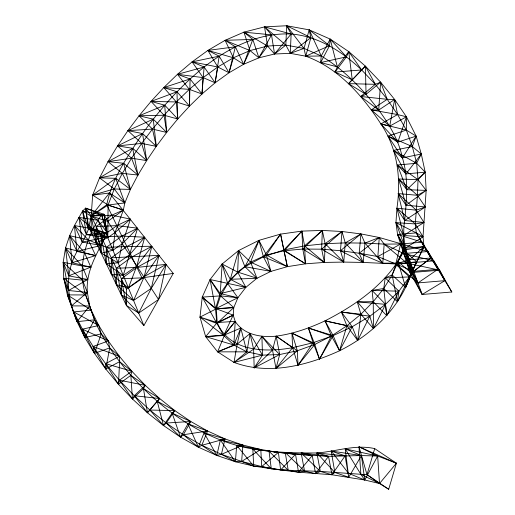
<?xml version="1.0" encoding="UTF-8"?>
<svg xmlns="http://www.w3.org/2000/svg" width="515" height="515" viewBox="0 0 515 515"><rect width="100%" height="100%" fill="white"/><g stroke="black" fill="none" stroke-linecap="round" stroke-linejoin="round"><path stroke-width="0.77" d="M403.676 235.497L423.961 222.474L404.668 220.504L398.14 193.582L406.013 205.247L426.163 190.402L417.459 195.301L398.14 193.582L416.229 210.172L423.961 222.474L415.29 223.941L395.958 222.615L403.676 235.497L403.329 250.129L392.14 274.965L383.765 288.497L373.246 301.687L360.893 314.221L346.898 325.763L331.454 335.967L314.807 344.432L297.367 350.76L279.684 354.539L262.476 355.138L234.016 362.412L217.62 351.854L205.672 336.662L199.994 317.124L202.241 297.11L210.088 279.523L222.113 264.034L238.554 250.567L258.929 240.351L280.578 234.113L301.861 231.106L322.332 230.437L341.979 231.499L360.925 233.926L379.272 237.505L427.926 251.526L437.905 269.332L417.935 282.915L395.777 263.957L363.223 262.431L343.756 262.084L324.437 262.418L305.492 263.809L287.376 266.654L270.89 271.379L256.959 278.255L245.835 287.357L237.891 297.709L233.778 307.558L233.192 315.122L223.703 335.51L205.672 336.662L217.188 322.532L233.192 315.122L235.22 321.379L233.842 344.986L217.62 351.854L224.572 334.917L235.22 321.379C243.846 334.93 261.343 337.724 276.182 336.147C293.222 333.862 309.521 328.145 325.023 320.845C357.32 304.378 389.289 281.84 405.266 248.224L423.015 236.823L426.163 190.402L425.19 172.152L421.296 154.024L416.146 136.127L406.419 116.802L394.632 99.485L380.611 82.162L365.399 66.158L348.745 51.622L330.192 39.089L309.174 29.857L286.694 25.75L264.543 26.877L243.923 32.162L225.107 40.312L207.912 50.406L192.101 61.864L177.45 74.327L163.796 87.563L151.037 101.416L139.089 115.798L127.926 130.636L117.549 145.906L108.041 161.62L99.562 177.881L92.648 195.134L91.2 216.049L91.219 232.362L126.407 305.472L143.865 325.583L173.246 273.426L109.405 193.016L92.648 195.134L108.086 205.028L123.349 210.081L115.025 232.535L112.946 250.245L101.275 253.251L96.228 226.491L111.8 215.193L123.349 210.081L124.836 202.91L130.43 189.411L137.962 175.036L146.678 160.596L156.29 146.35L166.66 132.445L177.739 118.997L189.507 106.129L201.964 93.994L215.135 82.78L229.033 72.757L243.64 64.278L258.884 57.835L274.547 54.004L290.273 53.341L305.723 56.18L321.263 55.993C344.033 69.68 362.721 89.037 378.718 110.049C389.308 124.488 398.777 140.144 402.434 157.893C408.672 178.242 406.702 199.672 404.668 220.504C401.603 238.381 406.94 255.891 411.363 273.027C400.142 307.931 371.83 334.763 339.565 350.76C307.062 365.637 268.753 375.396 234.016 362.412L237.17 344.129L240.795 328.049L224.572 334.917L205.672 336.662L233.842 344.986L246.865 351.848L262.476 355.138L261.916 336.372L279.684 354.539L276.008 368.457L297.367 350.76L291.966 333.205L313.088 342.739L333.141 335.638L352.209 326.722L369.822 316.236L385.529 304.352L398.887 291.2L409.438 276.922L423.993 246.659L423.015 236.823L415.29 223.941L396.936 208.202C401.243 179.162 397.786 148.61 380.875 123.922C362.406 95.475 338.432 68.006 305.723 56.18L304.017 48.404L286.694 25.75L285.825 45.088L290.273 53.341L304.017 48.404L321.263 55.993L320.633 62.573L337.344 66.841L348.745 51.622L361.659 69.969L375.326 84.318L387.222 99.318L397.599 114.555L406.354 130.095L412.322 146.55L416.667 163.261L418.019 179.677L417.459 195.301L415.29 223.941L416.268 232.877L423.993 246.659L451.816 291.999L422.165 294.477L409.927 272.654L397.535 234.441L395.958 222.615L396.936 208.202L416.229 210.172L425.332 206.966L417.459 195.301L398.649 178.975L418.019 179.677L425.19 172.152L416.667 163.261L393.46 150.419L412.322 146.55L421.296 154.024L416.667 163.261L397.445 165.019L406.792 189.694L426.163 190.402L418.019 179.677L397.445 165.019L405.968 173.909L425.19 172.152L406.792 189.694L398.649 178.975L406.013 205.247L425.332 206.966L404.668 220.504L396.936 208.202L403.676 235.497L423.015 236.823L416.268 232.877L395.958 222.615L422.165 294.477L444.863 280.662L439.585 270.175L416.268 232.877L397.535 234.441L409.489 259.785L411.363 273.027L430.952 257.996L427.926 251.526L403.734 253.547L384.177 244.116L364.942 243.112L345.262 242.887L325.12 243.685L304.558 245.874L283.778 250.007L263.416 256.779L244.921 266.693L230.295 279.304L220.266 293.589L215.47 308.781L216.886 323.439L223.703 335.51L233.842 344.986L240.795 328.049L246.865 351.848L234.016 362.412L253.618 349.189L261.916 336.372L272.506 350.065L276.008 368.457L292.617 347.677L313.088 342.739L319.474 359.167L333.141 335.638L325.023 320.845L352.209 326.722L357.687 340.454L369.822 316.236L357.249 301.829L373.246 301.687L386.72 315.644L398.887 291.2L385.22 277.868L392.14 274.965L395.945 264.356L403.329 250.129L405.266 248.224L423.993 246.659L422.1 242.198L397.535 234.441L405.266 248.224M382.748 263.178L359.2 253.245L363.223 262.431L345.262 242.887L360.925 233.926L359.2 253.245L377.843 256.567L413.712 271.347L430.952 257.996L422.1 242.198L400.638 243.994L384.177 244.116L382.748 263.178L364.942 243.112L360.925 233.926L340.473 250.696L343.756 262.084L321.643 249.176L322.332 230.437L304.558 245.874L324.437 262.418L321.643 249.176L341.979 231.499L345.262 242.887L343.756 262.084L325.12 243.685L322.332 230.437L302.794 249.041L305.492 263.809L284.177 250.76L301.861 231.106L304.558 245.874L305.492 263.809L283.778 250.007L280.578 234.113L266.403 254.951L287.376 266.654L280.578 234.113L263.416 256.779L270.89 271.379L250.586 262.129L258.929 240.351L266.403 254.951L270.89 271.379L244.921 266.693L238.554 250.567L237.66 272.087L245.835 287.357L210.088 279.523L220.266 293.589L245.835 287.357L230.295 279.304L238.554 250.567L250.586 262.129L256.959 278.255L237.66 272.087L222.113 264.034L230.295 279.304L256.959 278.255L244.921 266.693L258.929 240.351L263.416 256.779L287.376 266.654L283.778 250.007L301.861 231.106L302.794 249.041L324.437 262.418L325.12 243.685L341.979 231.499L340.473 250.696L359.2 253.245L379.272 237.505L384.177 244.116L406.831 263.101L417.935 282.915L444.863 280.662L433.752 260.854L406.831 263.101L382.748 263.178L377.843 256.567L379.272 237.505L364.942 243.112L363.223 262.431L340.473 250.696L321.643 249.176L302.794 249.041L284.177 250.76L266.403 254.951L250.586 262.129L237.66 272.087L227.707 283.643L220.549 295.887L216.3 308.813L217.188 322.532C229.246 351.99 265.972 352.563 292.617 347.677L298.018 365.232L314.807 344.432L308.414 328.004L333.141 335.638L339.565 350.76L352.209 326.722L341.426 312.039L360.893 314.221L373.459 328.628L385.529 304.352L372.055 290.402L383.765 288.497L397.432 301.829L409.438 276.922L395.945 264.356L416.712 261.723L405.64 287.531L392.14 274.965L397.432 301.829L398.887 291.2L372.055 290.402L373.246 301.687L373.459 328.628L369.822 316.236L341.426 312.039L346.898 325.763L357.687 340.454L360.893 314.221L357.249 301.829L385.529 304.352L386.72 315.644L383.765 288.497L385.22 277.868L409.438 276.922L405.64 287.531L397.986 261.44L411.363 273.027L423.993 246.659L403.329 250.129L416.712 261.723L411.363 273.027M158.556 299.505L166.12 264.375L136.932 267.414L116.332 268.27L116.351 284.583L133.559 300.47L151.301 288.342L166.12 264.375L141.96 277.862L126.381 289.16L126.407 305.472L138.715 313.03L158.556 299.505L107.77 221.379L103.927 214.253L85.638 208.131L82.574 211.053L74.437 225.57L69.628 235.703L65.527 247.953L63.184 262.309L63.738 278.255L67.394 294.908L77.038 321.663L84.82 337.544L94.49 353.387L105.775 369.03L118.489 384.312L132.432 398.958L147.451 412.753L163.493 425.538L180.507 437.126L198.359 447.181L216.796 455.447L235.4 461.743L253.676 466.081L271.283 468.766L298.533 472.197L331.924 474.766L364.755 480.012L379.516 483.534L388.696 489.25L396.402 463.217L374.708 448.617C355.331 444.155 336.211 451.546 316.899 452.962C295.488 453.136 273.999 452.492 252.833 449.009C210.847 441.716 173.542 418.058 143.466 388.593C127.134 372.248 112.528 354.082 101.223 333.881C94.271 321.624 90.724 307.983 85.632 294.941C76.928 267.497 85.677 237.833 101.584 214.819L103.927 214.253L107.796 237.692L143.865 325.583M451.816 291.999L439.585 270.175L406.831 263.101L395.777 263.957L400.638 243.994L377.843 256.567M396.402 463.217L377.656 456.026L364.755 480.012L360.861 474.289L359 446.782L396.402 463.217L379.516 483.534L366.995 474.65L374.708 448.617M423.993 246.659L409.489 259.785L395.777 263.957M71.482 305.897L87.357 292.417C85.496 270.51 98.069 251.732 107.416 233.057L101.584 214.819L85.638 208.131L88.406 229.284C84.338 241.046 75.872 250.76 71.991 262.676C65.096 282.091 69.319 303.168 77.038 321.663L94.457 319.828L98.79 325.512L108.292 340.969L119.403 356.329L131.821 371.225L145.301 385.355L159.669 398.539L174.836 410.629L190.762 421.489L207.526 430.991L225.01 438.909L242.913 445.082L260.822 449.498L278.39 452.421L295.52 454.314L328.525 456.329L361.421 455.563L377.656 456.026L379.516 483.534L360.861 474.289L320.298 471.399L280.636 469.963L261.665 466.577L241.638 461.44L221.424 454.314L201.803 445.308L183.346 434.757L166.216 423.04L149.897 410.037L134.267 395.72L119.435 380.205L105.601 363.661L93.093 346.466L82.387 329.175L73.729 311.948L67.394 294.908L85.632 294.941L87.357 292.417L82.529 280.166L63.184 262.309L68.566 290.499L87.357 292.417L89.713 305.936L94.457 319.828L84.82 337.544L73.729 311.948L91.149 310.114L98.79 325.512L101.223 333.881L108.292 340.969L109.689 347.895L105.775 369.03L119.583 361.697L119.403 356.329L109.689 347.895L94.49 353.387L82.387 329.175L98.79 325.512L73.729 311.948L77.038 321.663L89.713 305.936L71.482 305.897L63.738 278.255L82.529 280.166L87.737 279.51L82.155 265.991L65.527 247.953L68.765 275.821L87.737 279.51L68.566 290.499L63.738 278.255L85.632 294.941L91.149 310.114L67.394 294.908M126.407 305.472L121.36 278.712L136.932 267.414L158.993 255.324L144.046 277.179L128.409 287.917L111.324 274.141L111.304 257.822L158.993 255.324L151.301 288.342L138.715 313.03L121.379 295.031L121.36 278.712L141.96 277.862L173.246 273.426M430.952 257.996L409.489 259.785L400.638 243.994L413.712 271.347L437.905 269.332L433.752 260.854L403.734 253.547L417.935 282.915M409.927 272.654L439.585 270.175M366.995 474.65L360.861 474.289L345.205 448.868L377.656 456.026L359 446.782L366.995 474.65L388.696 489.25M403.734 253.547L413.712 271.347M406.831 263.101L422.165 294.477M141.96 277.862L106.772 204.751C111.967 178.338 128.093 155.717 142.565 133.565C160.152 108.903 180.437 86.011 204.114 67.021C228.853 47.618 258.942 32.49 291.136 34.003C318.425 36.224 342.256 51.532 361.659 69.969L365.399 66.158L375.326 84.318L360.764 96.498L378.718 110.049L394.632 99.485L397.599 114.555L406.419 116.802L406.354 130.095L416.146 136.127L412.322 146.55L388.04 136.108L406.354 130.095L380.875 123.922L397.599 114.555L371.309 109.875L387.222 99.318L394.632 99.485L389.694 126.169L380.875 123.922L397.838 142.14L416.146 136.127L402.434 157.893L393.46 150.419L405.968 173.909L421.296 154.024L402.434 157.893L388.04 136.108L397.838 142.14L406.419 116.802L389.694 126.169L371.309 109.875L378.718 110.049L380.611 82.162L375.326 84.318L348.507 83.642L361.659 69.969L335.033 72.068L337.344 66.841L330.192 39.089L321.263 55.993L309.174 29.857L304.017 48.404L285.825 45.088L267.575 46.035L249.994 50.573L233.385 57.796L217.781 66.989L203.122 77.623L189.327 89.359L176.317 101.944L164.053 115.225L152.492 129.078L141.651 143.421L131.557 158.195L122.338 173.381L114.259 188.973L108.086 205.028L107.796 237.692L96.247 242.803L91.2 216.049L85.638 208.131L88.709 227.173L91.219 232.362L107.796 237.692L115.025 232.535L130.482 219.126L111.8 215.193L91.2 216.049L88.406 229.284L106.991 233.295L107.416 233.057L97.972 220.291L82.574 211.053L86.475 234.653L105.433 237.531L97.972 220.291L79.014 217.414L82.207 242.069L100.953 245.443L93.183 228.943L79.014 217.414L86.475 234.653L107.416 233.057L88.406 229.284L82.574 211.053L101.584 214.819L106.991 233.295L107.796 237.692L88.709 227.173L106.991 233.295L103.927 214.253L91.2 216.049L126.381 289.16M190.087 78.962L189.507 106.129L176.317 101.944L151.037 101.416L164.053 115.225L177.739 118.997L176.98 91.747L163.796 87.563L190.087 78.962L201.964 93.994L204.114 67.021L192.101 61.864L219.165 56.174L229.033 72.757L233.385 57.796L225.107 40.312L252.814 39.423L258.884 57.835L267.575 46.035L264.543 26.877L291.136 34.003L290.273 53.341L310.88 37.634L309.174 29.857L329.561 45.674L320.633 62.573L346.434 56.85L348.745 51.622L352.254 79.831L348.507 83.642L366.049 94.342L380.611 82.162L387.222 99.318L360.764 96.498L366.049 94.342L365.399 66.158L352.254 79.831L335.033 72.068L346.434 56.85L330.192 39.089L329.561 45.674L305.723 56.18L310.88 37.634L286.694 25.75L291.136 34.003L274.547 54.004L267.575 46.035L243.923 32.162L249.994 50.573L258.884 57.835L271.508 34.846L264.543 26.877L285.825 45.088L274.547 54.004L271.508 34.846L243.923 32.162L252.814 39.423L243.64 64.278L233.385 57.796L207.912 50.406L217.781 66.989L229.033 72.757L235.361 46.794L225.107 40.312L249.994 50.573L243.64 64.278L235.361 46.794L207.912 50.406L219.165 56.174L215.135 82.78L203.122 77.623L177.45 74.327L189.327 89.359L201.964 93.994L203.122 77.623L192.101 61.864L217.781 66.989L215.135 82.78L204.114 67.021L177.45 74.327L190.087 78.962M119.583 361.697L118.489 384.312L130.874 375.332L131.821 371.225L119.583 361.697M222.113 264.034L220.266 293.589L237.891 297.709L227.707 283.643L222.113 264.034M236.675 445.385L235.4 461.743L241.638 461.44L253.676 466.081L261.665 466.577L271.283 468.766L288.213 470.317L298.533 472.197L304.539 471.109L315.586 473.703L320.298 471.399L331.924 474.766L334.827 472.448L348.719 477.276L361.421 455.563L345.205 448.868L348.719 477.276L345.095 455.865L331.203 451.037L334.827 472.448L316.899 452.962L345.095 455.865L331.924 474.766L328.525 456.329L316.899 452.962L320.298 471.399L301.178 452.936L328.525 456.329L315.586 473.703L312.225 455.537L301.178 452.936L304.539 471.109L285.207 452.434L312.225 455.537L298.533 472.197L295.52 454.314L285.207 452.434L288.213 470.317L269.03 451.224L295.52 454.314L280.636 469.963L278.39 452.421L252.833 449.009L253.676 466.081L236.675 445.385L242.913 445.082L241.638 461.44L260.822 449.498L261.665 466.577L278.39 452.421L269.03 451.224L271.283 468.766L252.833 449.009L260.822 449.498L236.675 445.385M250.02 333.565L246.865 351.848L217.62 351.854L237.17 344.129L250.02 333.565L262.476 355.138L254.178 367.948L253.618 349.189L250.02 333.565M122.28 243.698L118.102 262.805L106.302 263.693L101.249 236.932L116.828 225.634L130.482 219.126L122.28 243.698L112.946 250.245L96.247 242.803L96.228 226.491L116.828 225.634L137.608 228.177L123.252 275.358L111.324 274.141L106.277 247.38L121.855 236.082L137.608 228.177L122.28 243.698M119.435 380.205L118.489 384.312L105.601 363.661L119.403 356.329L93.093 346.466L94.49 353.387L101.223 333.881L84.82 337.544L82.387 329.175L108.292 340.969L93.093 346.466L105.775 369.03L105.601 363.661L131.821 371.225L119.435 380.205L132.432 398.958L143.466 388.593L145.301 385.355L130.874 375.332L132.432 398.958L134.267 395.72L145.301 385.355L119.435 380.205M220.375 440.042L216.796 455.447L201.803 445.308L198.359 447.181L183.346 434.757L180.507 437.126L166.216 423.04L174.836 410.629L157.23 401.262L147.451 412.753L134.267 395.72L159.669 398.539L147.451 412.753L143.466 388.593L159.669 398.539L157.23 401.262L163.493 425.538L166.216 423.04L190.762 421.489L183.346 434.757L207.526 430.991L201.803 445.308L225.01 438.909L221.424 454.314L216.796 455.447L204.075 432.87L207.526 430.991L187.924 423.858L180.507 437.126L172.113 413.127L174.836 410.629L149.897 410.037L163.493 425.538L172.113 413.127L190.762 421.489L187.924 423.858L198.359 447.181L204.075 432.87L225.01 438.909L220.375 440.042L235.4 461.743L221.424 454.314L242.913 445.082L220.375 440.042M151.861 246.273L144.046 277.179L133.559 300.47L121.379 295.031L116.332 268.27L131.911 256.972L151.861 246.273L126.883 246.524L106.277 247.38L106.302 263.693L123.252 275.358L136.79 266.023L151.861 246.273M276.182 336.147L272.506 350.065L254.178 367.948L279.684 354.539L276.182 336.147L297.367 350.76L298.018 365.232L313.088 342.739L308.414 328.004L331.454 335.967L339.565 350.76L346.898 325.763L325.023 320.845L331.454 335.967L319.474 359.167L314.807 344.432L291.966 333.205L292.617 347.677L276.182 336.147M144.734 237.228L136.79 266.023L128.409 287.917L116.351 284.583L111.304 257.822L126.883 246.524L144.734 237.228L121.855 236.082L101.249 236.932L101.275 253.251L118.102 262.805L129.535 254.861L144.734 237.228M109.405 193.016L91.2 216.049L107.77 221.379L123.349 210.081L106.772 204.751L91.2 216.049L108.086 205.028L124.836 202.91L115.733 178.319L99.562 177.881L114.259 188.973L124.836 202.91L109.405 193.016M235.22 321.379L223.703 335.51L199.994 317.124L216.3 308.813L233.778 307.558L220.549 295.887L210.088 279.523L215.47 308.781L233.778 307.558L216.886 323.439L199.994 317.124L217.188 322.532L235.22 321.379M115.733 178.319L92.648 195.134L114.259 188.973L130.43 189.411L123.664 163.274L108.041 161.62L132.677 148.301L146.678 160.596L142.565 133.565L127.926 130.636L153.258 119.165L166.66 132.445L164.723 105.189L151.037 101.416L176.98 91.747L189.507 106.129L189.327 89.359L163.796 87.563L176.317 101.944L177.739 118.997L164.723 105.189L139.089 115.798L152.492 129.078L166.66 132.445L164.053 115.225L139.089 115.798L153.258 119.165L156.29 146.35L141.651 143.421L117.549 145.906L131.557 158.195L137.962 175.036L122.338 173.381L99.562 177.881L123.664 163.274L137.962 175.036L132.677 148.301L117.549 145.906L142.565 133.565L156.29 146.35L152.492 129.078L127.926 130.636L141.651 143.421L146.678 160.596L131.557 158.195L108.041 161.62L122.338 173.381L130.43 189.411L115.733 178.319M233.192 315.122L216.886 323.439L202.241 297.11L220.549 295.887L237.891 297.709L215.47 308.781L202.241 297.11L216.3 308.813L233.192 315.122M90.84 267.15L68.765 275.821L63.184 262.309L82.155 265.991L90.84 267.15L84.376 252.427L69.628 235.703L71.991 262.676L90.84 267.15M95.648 255.601L71.991 262.676L65.527 247.953L95.648 255.601L88.342 239.881L74.437 225.57L76.928 251.423L95.648 255.601M100.953 245.443L76.928 251.423L69.628 235.703L88.342 239.881L100.953 245.443M105.433 237.531L82.207 242.069L74.437 225.57L93.183 228.943L105.433 237.531M361.421 455.563L331.203 451.037L348.533 473.317L364.755 480.012L361.421 455.563"/></g></svg>
